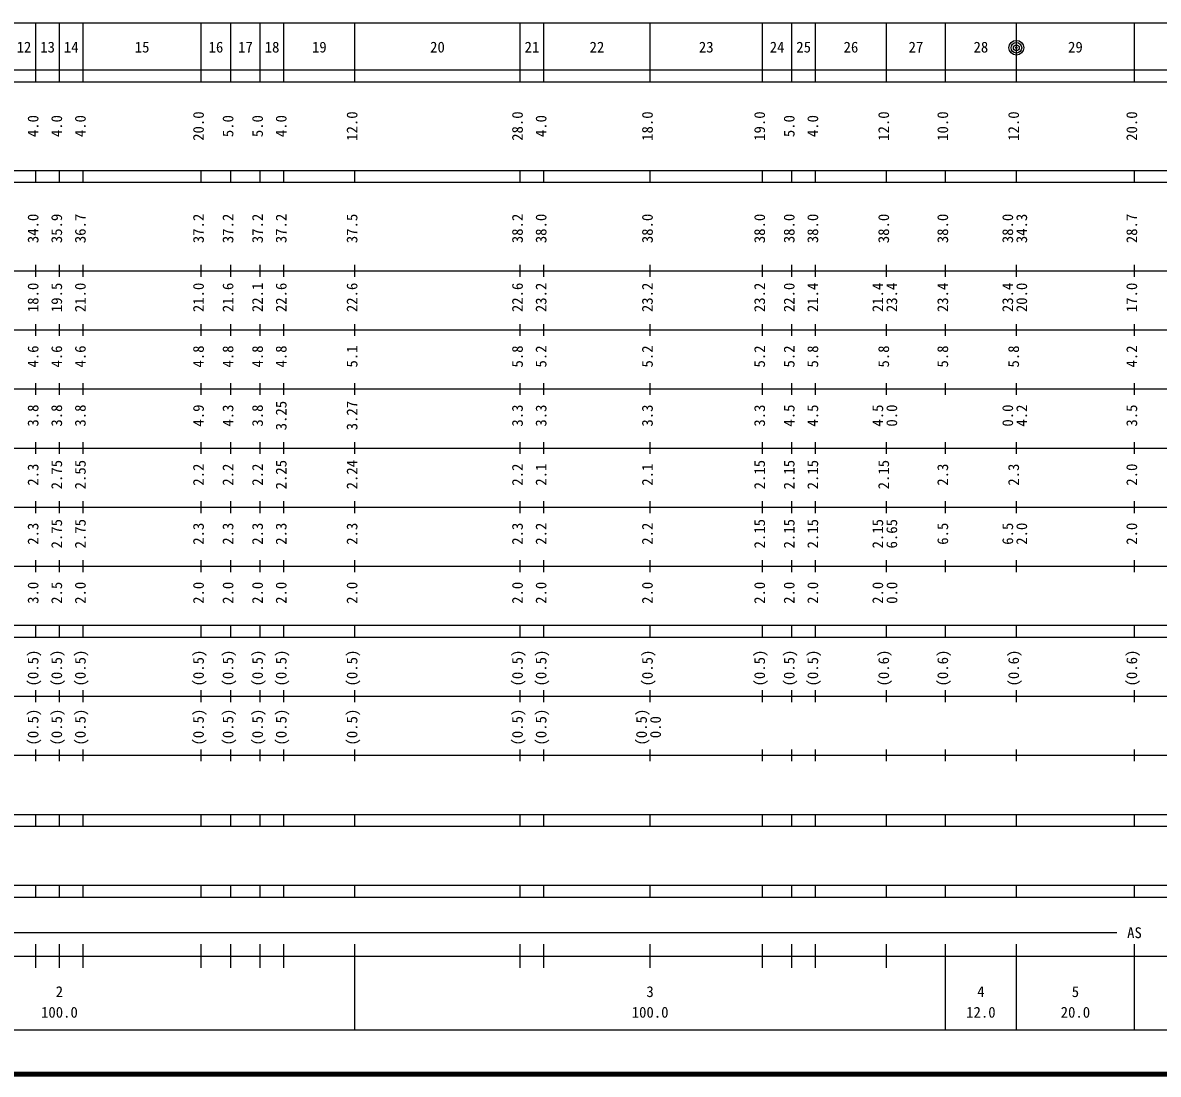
# Model space of a CAD drawing. Units: millimetres on the paper, enlarged 1000 times. Extents: x 40000 to 680000, y 20000 to 380000.
# Drawn here: x 211788 to 404031, y 20000 to 198000 of the extents above; entities that cross this region are included whole.
import ezdxf
from ezdxf.enums import TextEntityAlignment as Align

# ---------------------------------------------------------------- set-up
doc = ezdxf.new("R2010")
doc.units = ezdxf.units.MM
doc.header["$LTSCALE"] = 1000
doc.layers.add('M-TTL', color=2, linetype='Continuous', lineweight=140)
doc.layers.add('M-TTL-BAND', color=7, linetype='Continuous', lineweight=25)
doc.styles.add('ＭＳ ゴシック', font='')
doc.styles.get('ＭＳ ゴシック').set_extended_font_data('MS Gothic')

msp = doc.modelspace()

# ---------------------------------------------------------------- linework, layer by layer
at = {"layer": 'M-TTL'}
msp.add_line((40000, 20000), (680000, 20000), dxfattribs=at)
at = {"layer": 'M-TTL-BAND'}
for p, q in [((68000, 198000), (579000, 198000)), ((214000, 188000), (214000, 198000)), ((218000, 188000), (218000, 198000)), ((222000, 188000), (222000, 198000)), ((242000, 188000), (242000, 198000)), ((247000, 188000), (247000, 198000)), ((252000, 188000), (252000, 198000)), ((256000, 188000), (256000, 198000)), ((268000, 188000), (268000, 198000)), ((296000, 188000), (296000, 198000)), ((300000, 188000), (300000, 198000)), ((318000, 188000), (318000, 198000)), ((337000, 188000), (337000, 198000)), ((342000, 188000), (342000, 198000)), ((346000, 188000), (346000, 198000)), ((358000, 188000), (358000, 198000)), ((368000, 188000), (368000, 198000)), ((380000, 188000), (380000, 198000)), ((400000, 188000), (400000, 198000)), ((40000, 190000), (579000, 190000)), ((40000, 188000), (579000, 188000)), ((40000, 173000), (579000, 173000)), ((214000, 171000), (214000, 173000)), ((218000, 171000), (218000, 173000)), ((222000, 171000), (222000, 173000)), ((242000, 171000), (242000, 173000)), ((247000, 171000), (247000, 173000)), ((252000, 171000), (252000, 173000)), ((256000, 171000), (256000, 173000)), ((268000, 171000), (268000, 173000)), ((296000, 171000), (296000, 173000)), ((300000, 171000), (300000, 173000)), ((318000, 171000), (318000, 173000)), ((337000, 171000), (337000, 173000)), ((342000, 171000), (342000, 173000)), ((346000, 171000), (346000, 173000)), ((358000, 171000), (358000, 173000)), ((368000, 171000), (368000, 173000)), ((380000, 171000), (380000, 173000)), ((400000, 171000), (400000, 173000)), ((40000, 171000), (579000, 171000)), ((40000, 156000), (579000, 156000)), ((214000, 155000), (214000, 157000)), ((218000, 155000), (218000, 157000)), ((222000, 155000), (222000, 157000)), ((242000, 155000), (242000, 157000)), ((247000, 155000), (247000, 157000)), ((252000, 155000), (252000, 157000)), ((256000, 155000), (256000, 157000)), ((268000, 155000), (268000, 157000)), ((296000, 155000), (296000, 157000)), ((300000, 155000), (300000, 157000)), ((318000, 155000), (318000, 157000)), ((337000, 155000), (337000, 157000)), ((342000, 155000), (342000, 157000)), ((346000, 155000), (346000, 157000)), ((358000, 155000), (358000, 157000)), ((368000, 155000), (368000, 157000)), ((380000, 155000), (380000, 157000)), ((400000, 155000), (400000, 157000)), ((214000, 145000), (214000, 147000)), ((218000, 145000), (218000, 147000)), ((222000, 145000), (222000, 147000)), ((242000, 145000), (242000, 147000)), ((247000, 145000), (247000, 147000)), ((252000, 145000), (252000, 147000)), ((256000, 145000), (256000, 147000)), ((268000, 145000), (268000, 147000)), ((296000, 145000), (296000, 147000)), ((300000, 145000), (300000, 147000)), ((318000, 145000), (318000, 147000)), ((337000, 145000), (337000, 147000)), ((342000, 145000), (342000, 147000)), ((346000, 145000), (346000, 147000)), ((358000, 145000), (358000, 147000)), ((368000, 145000), (368000, 147000)), ((380000, 145000), (380000, 147000)), ((400000, 145000), (400000, 147000)), ((46000, 146000), (579000, 146000)), ((214000, 135000), (214000, 137000)), ((218000, 135000), (218000, 137000)), ((222000, 135000), (222000, 137000)), ((242000, 135000), (242000, 137000)), ((247000, 135000), (247000, 137000)), ((252000, 135000), (252000, 137000)), ((256000, 135000), (256000, 137000)), ((268000, 135000), (268000, 137000)), ((296000, 135000), (296000, 137000)), ((300000, 135000), (300000, 137000)), ((318000, 135000), (318000, 137000)), ((337000, 135000), (337000, 137000)), ((342000, 135000), (342000, 137000)), ((346000, 135000), (346000, 137000)), ((358000, 135000), (358000, 137000)), ((368000, 135000), (368000, 137000)), ((380000, 135000), (380000, 137000)), ((400000, 135000), (400000, 137000)), ((52000, 136000), (579000, 136000)), ((214000, 125000), (214000, 127000)), ((218000, 125000), (218000, 127000)), ((222000, 125000), (222000, 127000)), ((242000, 125000), (242000, 127000)), ((247000, 125000), (247000, 127000)), ((252000, 125000), (252000, 127000)), ((256000, 125000), (256000, 127000)), ((268000, 125000), (268000, 127000)), ((296000, 125000), (296000, 127000)), ((300000, 125000), (300000, 127000)), ((318000, 125000), (318000, 127000)), ((337000, 125000), (337000, 127000)), ((342000, 125000), (342000, 127000)), ((346000, 125000), (346000, 127000)), ((358000, 125000), (358000, 127000)), ((368000, 125000), (368000, 127000)), ((380000, 125000), (380000, 127000)), ((400000, 125000), (400000, 127000)), ((46000, 126000), (579000, 126000)), ((52000, 116000), (579000, 116000)), ((214000, 115000), (214000, 117000)), ((218000, 115000), (218000, 117000)), ((222000, 115000), (222000, 117000)), ((242000, 115000), (242000, 117000)), ((247000, 115000), (247000, 117000)), ((252000, 115000), (252000, 117000)), ((256000, 115000), (256000, 117000)), ((268000, 115000), (268000, 117000)), ((296000, 115000), (296000, 117000)), ((300000, 115000), (300000, 117000)), ((318000, 115000), (318000, 117000)), ((337000, 115000), (337000, 117000)), ((342000, 115000), (342000, 117000)), ((346000, 115000), (346000, 117000)), ((358000, 115000), (358000, 117000)), ((368000, 115000), (368000, 117000)), ((380000, 115000), (380000, 117000)), ((400000, 115000), (400000, 117000)), ((46000, 106000), (579000, 106000)), ((214000, 105000), (214000, 107000)), ((218000, 105000), (218000, 107000)), ((222000, 105000), (222000, 107000)), ((242000, 105000), (242000, 107000)), ((247000, 105000), (247000, 107000)), ((252000, 105000), (252000, 107000)), ((256000, 105000), (256000, 107000)), ((268000, 105000), (268000, 107000)), ((296000, 105000), (296000, 107000)), ((300000, 105000), (300000, 107000)), ((318000, 105000), (318000, 107000)), ((337000, 105000), (337000, 107000)), ((342000, 105000), (342000, 107000)), ((346000, 105000), (346000, 107000)), ((358000, 105000), (358000, 107000)), ((368000, 105000), (368000, 107000)), ((380000, 105000), (380000, 107000)), ((400000, 105000), (400000, 107000)), ((40000, 96000), (579000, 96000)), ((214000, 94000), (214000, 96000)), ((218000, 94000), (218000, 96000)), ((222000, 94000), (222000, 96000)), ((242000, 94000), (242000, 96000)), ((247000, 94000), (247000, 96000)), ((252000, 94000), (252000, 96000)), ((256000, 94000), (256000, 96000)), ((268000, 94000), (268000, 96000)), ((296000, 94000), (296000, 96000)), ((300000, 94000), (300000, 96000)), ((318000, 94000), (318000, 96000)), ((337000, 94000), (337000, 96000)), ((342000, 94000), (342000, 96000)), ((346000, 94000), (346000, 96000)), ((358000, 94000), (358000, 96000)), ((368000, 94000), (368000, 96000)), ((380000, 94000), (380000, 96000)), ((400000, 94000), (400000, 96000)), ((40000, 94000), (579000, 94000)), ((214000, 83000), (214000, 85000)), ((218000, 83000), (218000, 85000)), ((222000, 83000), (222000, 85000)), ((242000, 83000), (242000, 85000)), ((247000, 83000), (247000, 85000)), ((252000, 83000), (252000, 85000)), ((256000, 83000), (256000, 85000)), ((268000, 83000), (268000, 85000)), ((296000, 83000), (296000, 85000)), ((300000, 83000), (300000, 85000)), ((318000, 83000), (318000, 85000)), ((337000, 83000), (337000, 85000)), ((342000, 83000), (342000, 85000)), ((346000, 83000), (346000, 85000)), ((358000, 83000), (358000, 85000)), ((368000, 83000), (368000, 85000)), ((380000, 83000), (380000, 85000)), ((400000, 83000), (400000, 85000)), ((49000, 84000), (579000, 84000)), ((214000, 73000), (214000, 75000)), ((218000, 73000), (218000, 75000)), ((222000, 73000), (222000, 75000)), ((242000, 73000), (242000, 75000)), ((247000, 73000), (247000, 75000)), ((252000, 73000), (252000, 75000)), ((256000, 73000), (256000, 75000)), ((268000, 73000), (268000, 75000)), ((296000, 73000), (296000, 75000)), ((300000, 73000), (300000, 75000)), ((318000, 73000), (318000, 75000)), ((337000, 73000), (337000, 75000)), ((342000, 73000), (342000, 75000)), ((346000, 73000), (346000, 75000)), ((358000, 73000), (358000, 75000)), ((368000, 73000), (368000, 75000)), ((380000, 73000), (380000, 75000)), ((400000, 73000), (400000, 75000)), ((40000, 74000), (579000, 74000)), ((40000, 64000), (579000, 64000)), ((214000, 62000), (214000, 64000)), ((218000, 62000), (218000, 64000)), ((222000, 62000), (222000, 64000)), ((242000, 62000), (242000, 64000)), ((247000, 62000), (247000, 64000)), ((252000, 62000), (252000, 64000)), ((256000, 62000), (256000, 64000)), ((268000, 62000), (268000, 64000)), ((296000, 62000), (296000, 64000)), ((300000, 62000), (300000, 64000)), ((318000, 62000), (318000, 64000)), ((337000, 62000), (337000, 64000)), ((342000, 62000), (342000, 64000)), ((346000, 62000), (346000, 64000)), ((358000, 62000), (358000, 64000)), ((368000, 62000), (368000, 64000)), ((380000, 62000), (380000, 64000)), ((400000, 62000), (400000, 64000)), ((40000, 62000), (579000, 62000)), ((40000, 52000), (579000, 52000)), ((214000, 50000), (214000, 52000)), ((218000, 50000), (218000, 52000)), ((222000, 50000), (222000, 52000)), ((242000, 50000), (242000, 52000)), ((247000, 50000), (247000, 52000)), ((252000, 50000), (252000, 52000)), ((256000, 50000), (256000, 52000)), ((268000, 50000), (268000, 52000)), ((296000, 50000), (296000, 52000)), ((300000, 50000), (300000, 52000)), ((318000, 50000), (318000, 52000)), ((337000, 50000), (337000, 52000)), ((342000, 50000), (342000, 52000)), ((346000, 50000), (346000, 52000)), ((358000, 50000), (358000, 52000)), ((368000, 50000), (368000, 52000)), ((380000, 50000), (380000, 52000)), ((400000, 50000), (400000, 52000)), ((40000, 50000), (579000, 50000)), ((71000, 44000), (397000, 44000)), ((214000, 38000), (214000, 42000)), ((218000, 38000), (218000, 42000)), ((222000, 38000), (222000, 42000)), ((242000, 38000), (242000, 42000)), ((247000, 38000), (247000, 42000)), ((252000, 38000), (252000, 42000)), ((256000, 38000), (256000, 42000)), ((268000, 27500), (268000, 42000)), ((296000, 38000), (296000, 42000)), ((300000, 38000), (300000, 42000)), ((318000, 38000), (318000, 42000)), ((337000, 38000), (337000, 42000)), ((342000, 38000), (342000, 42000)), ((346000, 38000), (346000, 42000)), ((358000, 38000), (358000, 42000)), ((368000, 27500), (368000, 42000)), ((380000, 27500), (380000, 42000)), ((400000, 27500), (400000, 42000)), ((40000, 40000), (579000, 40000)), ((68000, 27500), (579000, 27500))]:
    msp.add_line(p, q, dxfattribs=at)
for radius in [1250, 900, 500, 150]:
    msp.add_circle((380003, 193760), radius, dxfattribs=at)

# ---------------------------------------------------------------- texts
at = {"layer": 'M-TTL-BAND', "style": 'ＭＳ ゴシック'}
for s, p in [('12', (212000, 192405)), ('13', (216000, 192405)), ('14', (220000, 192405)), ('15', (232000, 192405)), ('16', (244500, 192405)), ('17', (249500, 192405)), ('18', (254000, 192405)), ('19', (262000, 192405)), ('20', (282000, 192405)), ('21', (298000, 192405)), ('22', (309000, 192405)), ('23', (327500, 192405)), ('24', (339500, 192405)), ('25', (344000, 192405)), ('26', (352000, 192405)), ('27', (363000, 192405)), ('28', (374000, 192405)), ('29', (390000, 192405)), ('AS', (400000, 42500)), ('2', (218000, 32523)), ('3', (318000, 32523)), ('4', (374000, 32523)), ('5', (390000, 32523)), ('100.0', (218000, 29033)), ('100.0', (318000, 29033)), ('12.0', (374000, 29033)), ('20.0', (390000, 29033))]:
    msp.add_text(s, height=1833, dxfattribs=at).set_placement(p, align=Align.BOTTOM_CENTER)
for s, p in [('20.0', (243000, 180500)), ('12.0', (269000, 180500)), ('28.0', (297000, 180500)), ('18.0', (319000, 180500)), ('19.0', (338000, 180500)), ('12.0', (359000, 180500)), ('10.0', (369000, 180500)), ('12.0', (381000, 180500)), ('20.0', (401000, 180500)), ('4.0', (215000, 180500)), ('4.0', (219000, 180500)), ('4.0', (223000, 180500)), ('5.0', (248000, 180500)), ('5.0', (253000, 180500)), ('4.0', (257000, 180500)), ('4.0', (301000, 180500)), ('5.0', (343000, 180500)), ('4.0', (347000, 180500)), ('34.0', (215000, 163174)), ('35.9', (219000, 163174)), ('36.7', (223000, 163174)), ('37.2', (243000, 163174)), ('37.2', (248000, 163174)), ('37.2', (253000, 163174)), ('37.2', (257000, 163174)), ('37.5', (269000, 163174)), ('38.2', (297000, 163174)), ('38.0', (301000, 163174)), ('38.0', (319000, 163174)), ('38.0', (338000, 163174)), ('38.0', (343000, 163174)), ('38.0', (347000, 163174)), ('38.0', (359000, 163174)), ('38.0', (369000, 163174)), ('38.0', (380000, 163174)), ('34.3', (382370, 163174)), ('28.7', (401000, 163174)), ('18.0', (215000, 151500)), ('19.5', (219000, 151500)), ('21.0', (223000, 151500)), ('21.0', (243000, 151500)), ('21.6', (248000, 151500)), ('22.1', (253000, 151500)), ('22.6', (257000, 151500)), ('22.6', (269000, 151500)), ('22.6', (297000, 151500)), ('23.2', (301000, 151500)), ('23.2', (319000, 151500)), ('23.2', (338000, 151500)), ('22.0', (343000, 151500)), ('21.4', (347000, 151500)), ('21.4', (358000, 151500)), ('23.4', (360370, 151500)), ('23.4', (369000, 151500)), ('23.4', (380000, 151500)), ('20.0', (382370, 151500)), ('17.0', (401000, 151500)), ('4.6', (215000, 141500)), ('4.6', (219000, 141500)), ('4.6', (223000, 141500)), ('4.8', (243000, 141500)), ('4.8', (248000, 141500)), ('4.8', (253000, 141500)), ('4.8', (257000, 141500)), ('5.1', (269000, 141500)), ('5.8', (297000, 141500)), ('5.2', (301000, 141500)), ('5.2', (319000, 141500)), ('5.2', (338000, 141500)), ('5.2', (343000, 141500)), ('5.8', (347000, 141500)), ('5.8', (359000, 141500)), ('5.8', (369000, 141500)), ('5.8', (381000, 141500)), ('4.2', (401000, 141500)), ('3.8', (215000, 131500)), ('3.8', (219000, 131500)), ('3.8', (223000, 131500)), ('4.9', (243000, 131500)), ('4.3', (248000, 131500)), ('3.8', (253000, 131500)), ('3.25', (257000, 131500)), ('3.27', (269000, 131500)), ('3.3', (297000, 131500)), ('3.3', (301000, 131500)), ('3.3', (319000, 131500)), ('3.3', (338000, 131500)), ('4.5', (343000, 131500)), ('4.5', (347000, 131500)), ('4.5', (358000, 131500)), ('0.0', (360370, 131500)), ('0.0', (380000, 131500)), ('4.2', (382370, 131500)), ('3.5', (401000, 131500)), ('2.3', (215000, 121500)), ('2.75', (219000, 121500)), ('2.55', (223000, 121500)), ('2.2', (243000, 121500)), ('2.2', (248000, 121500)), ('2.2', (253000, 121500)), ('2.25', (257000, 121500)), ('2.24', (269000, 121500)), ('2.2', (297000, 121500)), ('2.1', (301000, 121500)), ('2.1', (319000, 121500)), ('2.15', (338000, 121500)), ('2.15', (343000, 121500)), ('2.15', (347000, 121500)), ('2.15', (359000, 121500)), ('2.3', (369000, 121500)), ('2.3', (381000, 121500)), ('2.0', (401000, 121500)), ('2.75', (219000, 111500)), ('2.75', (223000, 111500)), ('2.15', (338000, 111500)), ('2.15', (343000, 111500)), ('2.15', (347000, 111500)), ('2.15', (358000, 111500)), ('6.65', (360370, 111500)), ('2.3', (215000, 111500)), ('2.3', (243000, 111500)), ('2.3', (248000, 111500)), ('2.3', (253000, 111500)), ('2.3', (257000, 111500)), ('2.3', (269000, 111500)), ('2.3', (297000, 111500)), ('2.2', (301000, 111500)), ('2.2', (319000, 111500)), ('6.5', (369000, 111500)), ('6.5', (380000, 111500)), ('2.0', (382370, 111500)), ('2.0', (401000, 111500)), ('3.0', (215000, 101500)), ('2.5', (219000, 101500)), ('2.0', (223000, 101500)), ('2.0', (243000, 101500)), ('2.0', (248000, 101500)), ('2.0', (253000, 101500)), ('2.0', (257000, 101500)), ('2.0', (269000, 101500)), ('2.0', (297000, 101500)), ('2.0', (301000, 101500)), ('2.0', (319000, 101500)), ('2.0', (338000, 101500)), ('2.0', (343000, 101500)), ('2.0', (347000, 101500)), ('2.0', (358000, 101500)), ('0.0', (360402, 101502)), ('(0.5)', (215000, 88764)), ('(0.5)', (219000, 88764)), ('(0.5)', (223000, 88764)), ('(0.5)', (243000, 88764)), ('(0.5)', (248000, 88764)), ('(0.5)', (253000, 88764)), ('(0.5)', (257000, 88764)), ('(0.5)', (269000, 88764)), ('(0.5)', (297000, 88764)), ('(0.5)', (301000, 88764)), ('(0.5)', (319000, 88764)), ('(0.5)', (338000, 88764)), ('(0.5)', (343000, 88764)), ('(0.5)', (347000, 88764)), ('(0.6)', (359000, 88764)), ('(0.6)', (369000, 88764)), ('(0.6)', (381000, 88764)), ('(0.6)', (401000, 88764)), ('(0.5)', (215000, 78764)), ('(0.5)', (219000, 78764)), ('(0.5)', (223000, 78764)), ('(0.5)', (243000, 78764)), ('(0.5)', (248000, 78764)), ('(0.5)', (253000, 78764)), ('(0.5)', (257000, 78764)), ('(0.5)', (269000, 78764)), ('(0.5)', (297000, 78764)), ('(0.5)', (301000, 78764)), ('(0.5)', (318000, 78764)), ('0.0', (320370, 78764))]:
    msp.add_text(s, height=1833, rotation=90, dxfattribs=at).set_placement(p, align=Align.BOTTOM_CENTER)

doc.saveas('drawing.dxf')
